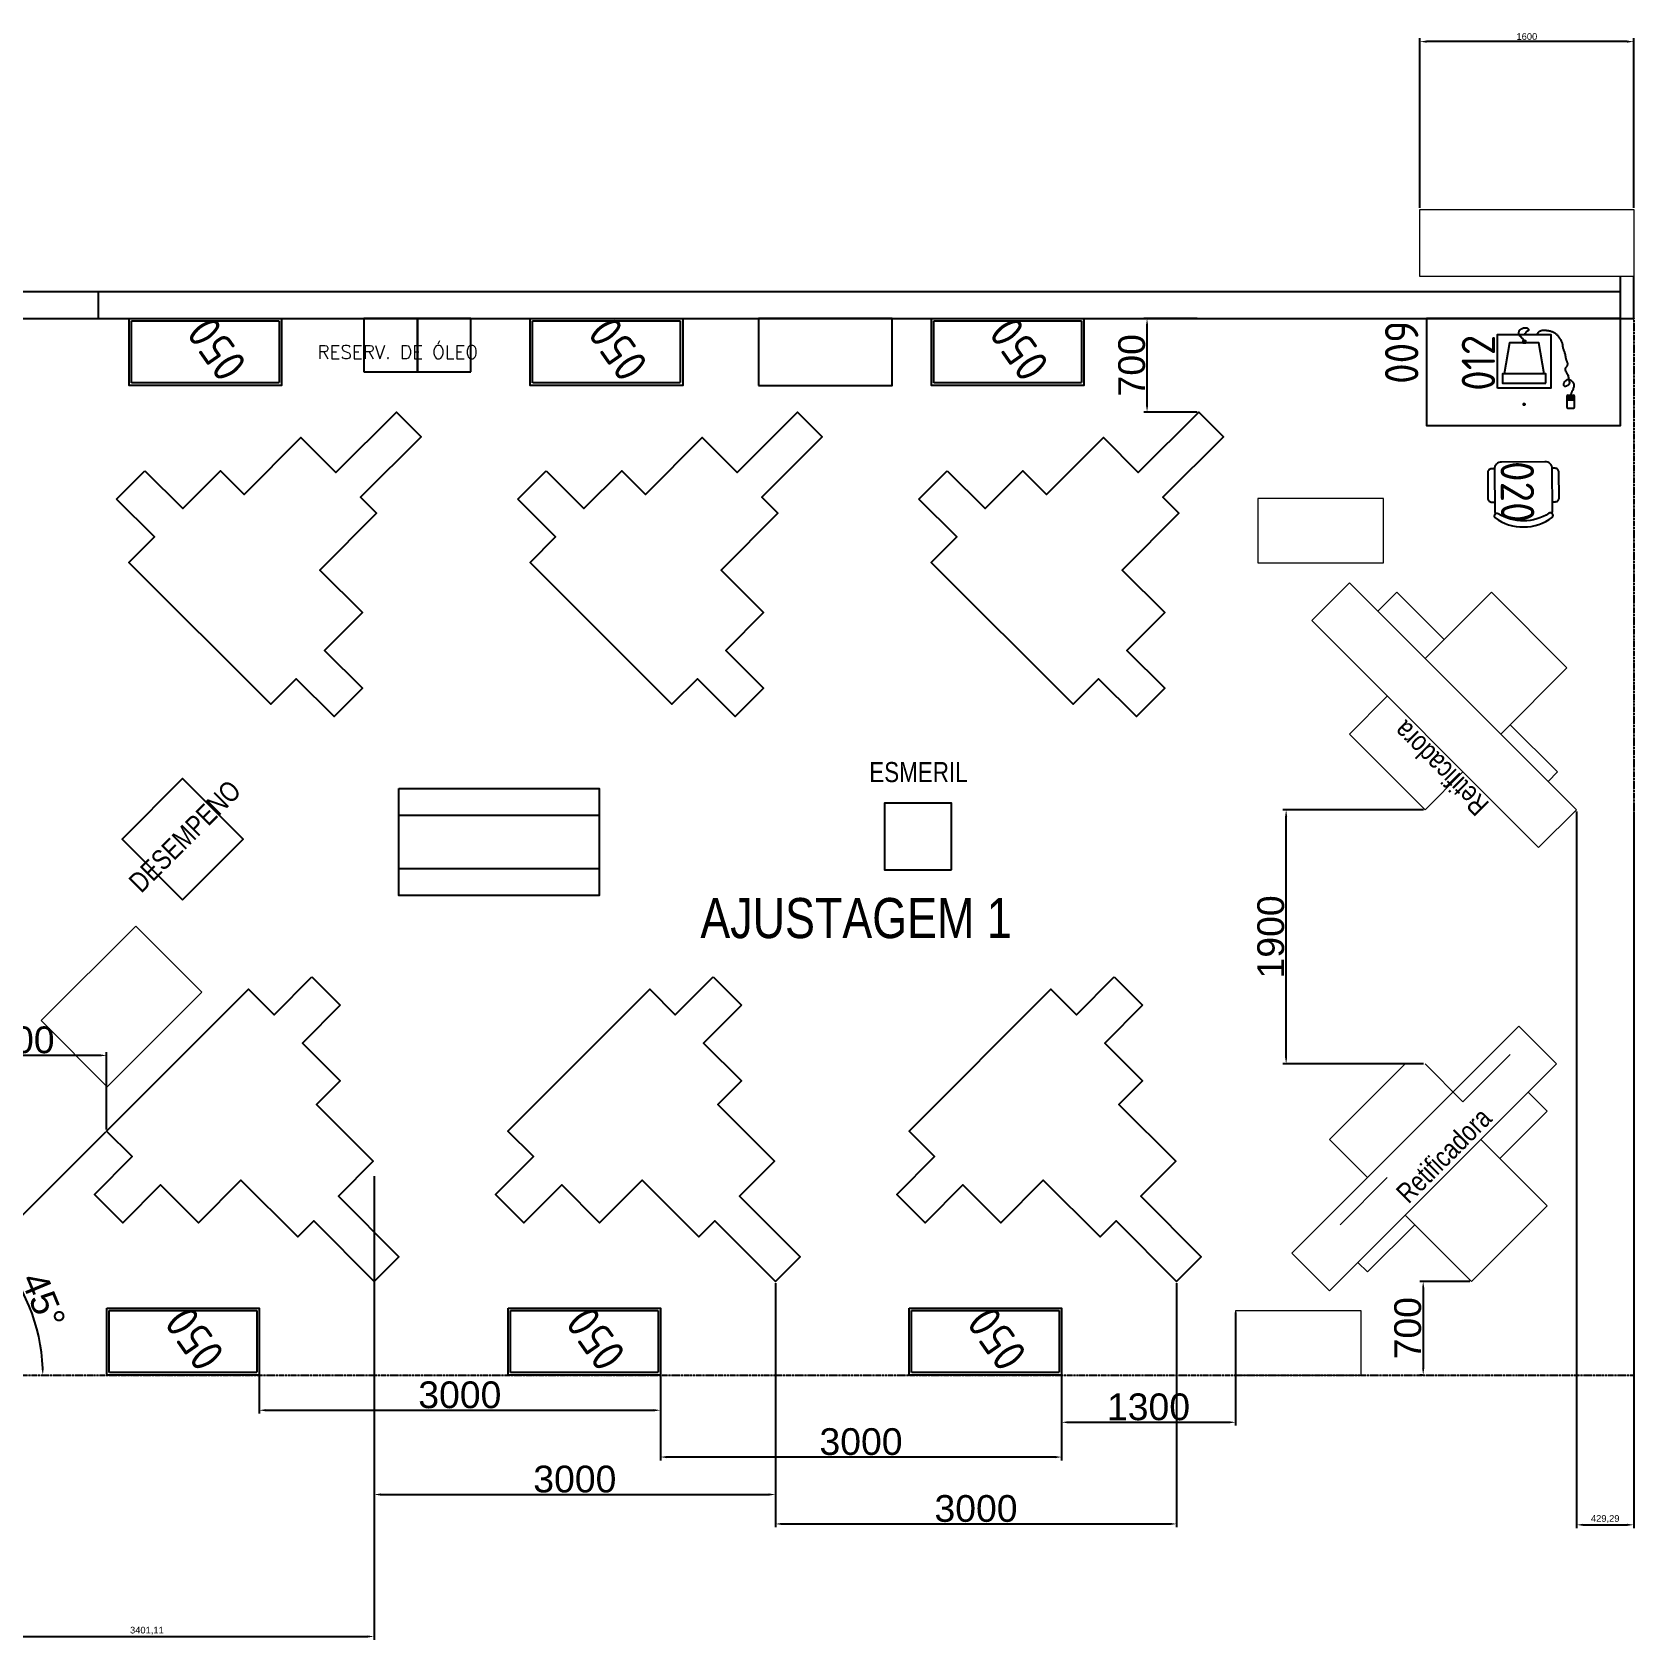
# Model space of a CAD drawing. Header units: millimetres. Extents: x 18768 to 1484868, y -11027 to 520152.
# Drawn here: x 1414300 to 1426277, y 250285 to 262306 of the extents above; entities that cross this region are included whole.
import ezdxf
from ezdxf.enums import TextEntityAlignment as Align

# ---------------------------------------------------------------- set-up
doc = ezdxf.new("R2010")
doc.units = ezdxf.units.MM
doc.linetypes.add('DIVIDE', pattern=[2.15, 1.5, -0.2, 0.05, -0.15, 0.05, -0.2])
doc.linetypes.add('HIDDEN2', pattern=[4.7625, 3.175, -1.5875])
for name, color, linetype in [('3-MAQUINAS', 5, 'Continuous'), ('8-TEXTO-DETALHES', 6, 'Continuous'), ('L025-CONTORNO', 7, 'Continuous'), ('L025-IMAGIN', 1, 'DIVIDE'), ('L025-TEXTO', 7, 'Continuous'), ('L035-ARRANJO-ADQUIRIR', 102, 'Continuous'), ('L035-ARRANJO-EXISTENTE', 180, 'Continuous'), ('L035-TEXTO', 40, 'Continuous'), ('PAREDES', 7, 'Continuous')]:
    doc.layers.add(name, color=color, linetype=linetype)
doc.styles.add('ISO-CP--25', font='isocp.shx', dxfattribs={"height": 250})
doc.styles.add('ROMANS', font='romans', dxfattribs={"width": 0.8, "height": 300})
doc.styles.get("Standard").update_dxf_attribs({"font": 'arial.ttf'})
doc.dimstyles.new('Anotativo', dxfattribs={"dimscale": 0, "dimtxt": 2.5, "dimasz": 2.5, "dimexe": 1.25, "dimexo": 0.625, "dimtad": 1, "dimtxsty": 'Standard', "dimcen": 2.5, "dimadec": 0, "dimazin": 0, "dimtfac": 1, "dimtmove": 0, "dimatfit": 3, "dimfxl": 1, "dimarcsym": 0})

# ---------------------------------------------------------------- blocks, each defined once
blk = doc.blocks.new('BL_SENAI_id9320230820')
at = {"layer": 'L035-ARRANJO-EXISTENTE', "color": 0}
blk.add_lwpolyline([(-449, -183), (691, -183), (691, 317), (-449, 317)], close=True, dxfattribs=at)
at = {"layer": 'L035-ARRANJO-EXISTENTE', "color": 0, "linetype": 'HIDDEN2'}
blk.add_lwpolyline([(-431, -165), (673, -165), (673, 299), (-431, 299)], close=True, dxfattribs=at)
at = {"layer": 'L025-TEXTO', "style": 'ISO-CP--25'}
blk.add_attdef('rmp_mt_codmaterial', (15, 15), '', height=40, dxfattribs=at)
at = {"layer": 'L025-TEXTO', "style": 'ISO-CP--25', "flags": 1}
for tag in ['rmp_mt_nomeunid', 'rmp_mt_potencia', 'rmp_mt_cod']:
    blk.add_attdef(tag, (15, 15), '', height=40, dxfattribs=at)
blk = doc.blocks.new('BL_SENAI_id9320210400')
at = {"layer": 'L035-ARRANJO-ADQUIRIR', "color": 0}
for points in [[(-690, 550, -0.290756), (-310, 550, 0.829608), (-284, 579, 0.333333), (-716, 579, 0.829608), (-690, 550)], [(-710, 550, 0.129448), (-717, 523), (-717, 219, 0.414214), (-663, 164), (-338, 164, 0.414214), (-284, 219), (-284, 525, 0.120944), (-290, 550)], [(-717, 464), (-737, 464, 0.414214), (-767, 434), (-767, 244, 0.414214), (-737, 214), (-717, 214)], [(-284, 214), (-264, 214, 0.414214), (-234, 244), (-234, 434, 0.414214), (-264, 464), (-284, 464)]]:
    blk.add_lwpolyline(points, format="xyb", dxfattribs=at)
at = {"layer": 'L025-TEXTO', "style": 'ISO-CP--25'}
blk.add_attdef('rmp_mt_codmaterial', (15, 15), '', height=40, dxfattribs=at)
at = {"layer": 'L025-TEXTO', "style": 'ISO-CP--25', "flags": 1}
for tag in ['rmp_mt_nomeunid', 'rmp_mt_potencia', 'rmp_mt_cod']:
    blk.add_attdef(tag, (15, 15), '', height=40, dxfattribs=at)
blk = doc.blocks.new('BL_SENAI_id9370710510')
at = {"layer": 'L035-ARRANJO-ADQUIRIR', "color": 0}
for p, q in [((491, 168), (491, 85)), ((491, 142), (549, 142)), ((491, 141), (549, 141)), ((495, 168), (495, 145)), ((511, 168), (495, 168)), ((495, 145), (511, 145)), ((542, 174), (498, 174)), ((511, 145), (511, 168)), ((529, 168), (512, 168)), ((512, 168), (512, 145)), ((512, 145), (529, 145)), ((529, 145), (529, 168)), ((530, 168), (530, 145)), ((546, 168), (530, 168)), ((530, 145), (546, 145)), ((546, 145), (546, 168)), ((549, 85), (549, 168)), ((185, 107), (161, 107)), ((173, 95), (173, 119)), ((498, 78), (542, 78))]:
    blk.add_line(p, q, dxfattribs=at)
for points in [[(-27, 229), (-27, 629), (373, 629), (373, 229)], [(162, 566), (184, 566), (184, 581), (162, 581)], [(335, 266), (335, 336), (10, 336), (10, 266)]]:
    blk.add_lwpolyline(points, close=True, dxfattribs=at)
for points in [[(173, 581), (172, 586), (170, 590), (168, 593), (165, 596), (162, 598), (160, 599), (158, 600), (156, 602), (154, 603), (153, 604), (152, 606), (152, 607), (152, 609), (151, 610), (151, 611), (150, 612), (149, 613), (148, 614), (146, 615), (145, 616), (143, 617), (141, 618), (139, 620), (138, 622), (136, 624), (135, 627), (134, 630), (133, 633), (133, 637), (133, 640), (133, 644), (133, 647), (134, 650), (134, 653), (135, 656), (137, 658), (138, 661), (140, 663), (142, 665), (144, 667), (146, 668), (148, 670), (151, 671), (153, 672), (156, 673), (158, 674), (160, 675), (162, 676), (164, 676), (166, 677), (168, 678), (170, 678), (172, 679), (174, 679), (175, 679), (177, 680), (179, 680), (180, 680), (182, 680), (183, 680), (185, 680), (187, 680), (189, 679), (190, 679), (192, 678), (194, 678), (195, 677), (197, 676), (199, 675), (200, 674), (201, 672), (203, 671), (204, 670), (205, 669), (205, 667), (206, 666), (206, 665), (206, 664), (206, 663), (206, 662), (205, 660), (205, 659), (204, 658), (203, 658), (201, 657), (200, 656), (199, 655), (197, 654), (196, 653), (194, 653), (193, 652), (191, 651), (190, 650), (189, 649), (187, 648), (186, 647), (185, 645), (184, 644), (183, 642), (182, 640), (181, 637), (179, 635), (176, 632), (173, 629)], [(268, 629), (272, 638), (277, 645), (282, 650), (288, 655), (294, 657), (300, 659), (307, 661), (313, 661), (320, 662), (326, 662), (332, 661), (338, 661), (343, 660), (349, 659), (355, 658), (360, 657), (366, 656), (371, 654), (377, 652), (382, 651), (387, 649), (392, 646), (397, 644), (402, 641), (406, 637), (411, 634), (415, 630), (419, 626), (422, 621), (426, 617), (430, 612), (433, 607), (437, 602), (440, 597), (443, 591), (447, 586), (449, 580), (452, 575), (454, 570), (456, 565), (457, 560), (458, 555), (459, 550), (460, 545), (460, 540), (461, 535), (461, 531), (462, 526), (464, 521), (466, 516), (467, 511), (470, 507), (472, 502), (474, 496), (475, 491), (477, 486), (478, 481), (479, 475), (480, 470), (481, 465), (481, 459), (482, 454), (483, 449), (484, 445), (486, 440), (487, 436), (489, 432), (491, 428), (492, 425), (494, 421), (495, 418), (496, 415), (496, 411), (496, 408), (496, 405), (495, 402), (494, 398), (493, 395), (492, 393), (490, 390), (488, 387), (486, 385), (484, 382), (482, 380), (481, 377), (480, 375), (479, 372), (479, 369), (479, 366), (479, 362), (481, 359), (482, 355), (484, 352), (486, 348), (488, 345), (490, 342), (492, 338), (493, 336), (495, 333), (497, 331), (498, 329), (499, 327), (500, 326), (501, 325), (501, 325), (501, 324), (501, 324), (501, 324), (501, 324), (500, 323), (500, 322), (501, 319), (501, 316), (502, 312), (503, 308), (504, 303), (505, 298), (506, 293), (507, 287), (508, 283), (509, 278), (510, 275), (511, 271), (511, 268), (511, 265), (510, 262), (509, 259), (507, 257), (505, 254), (502, 251), (498, 248), (495, 246), (491, 244), (487, 242), (483, 241), (480, 241), (477, 241), (475, 242), (473, 243), (471, 245), (470, 247), (469, 250), (469, 253), (469, 256), (469, 259), (470, 262), (471, 265), (472, 268), (473, 271), (475, 274), (477, 277), (479, 280), (482, 283), (485, 286), (488, 289), (491, 291), (495, 293), (498, 294), (503, 294), (507, 293), (512, 292), (517, 290), (522, 287), (527, 283), (531, 279), (536, 274), (539, 269), (542, 263), (543, 257), (544, 251), (544, 245), (543, 239), (542, 233), (540, 227), (538, 221), (536, 216), (533, 210), (530, 205), (528, 199), (525, 194), (523, 189), (521, 183), (520, 177), (520, 174)], [(323, 336), (283, 566), (63, 566), (23, 336)]]:
    blk.add_lwpolyline(points, dxfattribs=at)
for centre, start, end in [((498, 168), 90, 180), ((542, 168), 0, 90), ((498, 85), 180, 270), ((542, 85), 270, 0)]:
    blk.add_arc(centre, 6.72, start, end, dxfattribs=at)
at = {"layer": 'L025-TEXTO', "style": 'ISO-CP--25'}
blk.add_attdef('rmp_mt_codmaterial', (15, 15), '', height=40, dxfattribs=at)
at = {"layer": 'L025-TEXTO', "style": 'ISO-CP--25', "flags": 1}
for tag in ['rmp_mt_nomeunid', 'rmp_mt_potencia', 'rmp_mt_cod']:
    blk.add_attdef(tag, (15, 15), '', height=40, dxfattribs=at)
blk = doc.blocks.new('BL_SENAI_id9320220810')
at = {"layer": 'L025-CONTORNO', "color": 0}
blk.add_lwpolyline([(-688, 238), (112, 238), (112, 1688), (-688, 1688)], close=True, dxfattribs=at)
at = {"layer": 'L025-TEXTO', "style": 'ISO-CP--25'}
blk.add_attdef('rmp_mt_codmaterial', (15, 15), '', height=40, dxfattribs=at)
at = {"layer": 'L025-TEXTO', "style": 'ISO-CP--25', "flags": 1}
for tag in ['rmp_mt_nomeunid', 'rmp_mt_potencia', 'rmp_mt_cod']:
    blk.add_attdef(tag, (15, 15), '', height=40, dxfattribs=at)
blk = doc.blocks.new('*D496')
at = {"layer": 'DEFPOINTS', "color": 0, "linetype": 'ByBlock', "lineweight": 15, "transparency": 16777216}
for p in [(1415918, 255150), (1414857, 254089), (1414334, 252614), (1407474, 252265), (1426277, 252265)]:
    blk.add_point(p, dxfattribs=at)
at = {"layer": 'PAREDES', "color": 0, "linetype": 'ByBlock', "lineweight": -2, "transparency": 16777216}
blk.add_line((1414848, 254080), (1413967, 253200), dxfattribs=at)
blk.add_arc((1413033, 252265), 1347, 2.1274, 42.8726, dxfattribs=at)
at = {"layer": 'PAREDES', "color": 0, "linetype": 'ByBlock', "lineweight": 15, "transparency": 16777216}
for points in [[(1414014, 253175), (1414026, 253187), (1413985, 253217)], [(1414387, 252315), (1414370, 252315), (1414380, 252265)]]:
    blk.add_solid(points, dxfattribs=at)
at = {"layer": 'PAREDES', "color": 0, "linetype": 'ByBlock', "lineweight": 15, "transparency": 16777216, "insert": (1414383, 252824), "char_height": 200, "attachment_point": 5, "rotation": 292.5}
blk.add_mtext('45°', dxfattribs=at)
blk = doc.blocks.new('*D497')
at = {"layer": 'DEFPOINTS', "color": 0, "linetype": 'ByBlock', "lineweight": 15, "transparency": 16777216}
for p in [(1415998, 252765), (1418998, 252765), (1418998, 252002)]:
    blk.add_point(p, dxfattribs=at)
at = {"layer": 'PAREDES', "color": 0, "linetype": 'ByBlock', "lineweight": -2, "transparency": 16777216}
for p, q in [((1415998, 252752), (1415998, 251977)), ((1418998, 252752), (1418998, 251977)), ((1416048, 252002), (1418948, 252002))]:
    blk.add_line(p, q, dxfattribs=at)
at = {"layer": 'PAREDES', "color": 0, "linetype": 'ByBlock', "lineweight": 15, "transparency": 16777216}
for points in [[(1416048, 252010), (1416048, 251993), (1415998, 252002)], [(1418948, 252010), (1418948, 251993), (1418998, 252002)]]:
    blk.add_solid(points, dxfattribs=at)
at = {"layer": 'PAREDES', "color": 0, "linetype": 'ByBlock', "lineweight": 15, "transparency": 16777216, "insert": (1417498, 252116), "char_height": 200, "attachment_point": 5}
blk.add_mtext('3000', dxfattribs=at)
blk = doc.blocks.new('*D498')
at = {"layer": 'DEFPOINTS', "color": 0, "linetype": 'ByBlock', "lineweight": 15, "transparency": 16777216}
for p in [(1418998, 252265), (1421998, 252265), (1418998, 251652)]:
    blk.add_point(p, dxfattribs=at)
at = {"layer": 'PAREDES', "color": 0, "linetype": 'ByBlock', "lineweight": -2, "transparency": 16777216}
for p, q in [((1418998, 252252), (1418998, 251627)), ((1421998, 252252), (1421998, 251627)), ((1421948, 251652), (1419048, 251652))]:
    blk.add_line(p, q, dxfattribs=at)
at = {"layer": 'PAREDES', "color": 0, "linetype": 'ByBlock', "lineweight": 15, "transparency": 16777216}
for points in [[(1419048, 251660), (1419048, 251643), (1418998, 251652)], [(1421948, 251660), (1421948, 251643), (1421998, 251652)]]:
    blk.add_solid(points, dxfattribs=at)
at = {"layer": 'PAREDES', "color": 0, "linetype": 'ByBlock', "lineweight": 15, "transparency": 16777216, "insert": (1420498, 251766), "char_height": 200, "attachment_point": 5}
blk.add_mtext('3000', dxfattribs=at)
blk = doc.blocks.new('*D499')
at = {"layer": 'DEFPOINTS', "color": 0, "linetype": 'ByBlock', "lineweight": 15, "transparency": 16777216}
for p in [(1416858, 252965), (1419858, 252965), (1419858, 251372)]:
    blk.add_point(p, dxfattribs=at)
at = {"layer": 'PAREDES', "color": 0, "linetype": 'ByBlock', "lineweight": -2, "transparency": 16777216}
for p, q in [((1416858, 252952), (1416858, 251347)), ((1419858, 252952), (1419858, 251347)), ((1416908, 251372), (1419808, 251372))]:
    blk.add_line(p, q, dxfattribs=at)
at = {"layer": 'PAREDES', "color": 0, "linetype": 'ByBlock', "lineweight": 15, "transparency": 16777216}
for points in [[(1416908, 251380), (1416908, 251363), (1416858, 251372)], [(1419808, 251380), (1419808, 251363), (1419858, 251372)]]:
    blk.add_solid(points, dxfattribs=at)
at = {"layer": 'PAREDES', "color": 0, "linetype": 'ByBlock', "lineweight": 15, "transparency": 16777216, "insert": (1418358, 251486), "char_height": 200, "attachment_point": 5}
blk.add_mtext('3000', dxfattribs=at)
blk = doc.blocks.new('*D500')
at = {"layer": 'DEFPOINTS', "color": 0, "linetype": 'ByBlock', "lineweight": 15, "transparency": 16777216}
for p in [(1419858, 252965), (1422858, 252965), (1422858, 251152)]:
    blk.add_point(p, dxfattribs=at)
at = {"layer": 'PAREDES', "color": 0, "linetype": 'ByBlock', "lineweight": -2, "transparency": 16777216}
for p, q in [((1419858, 252952), (1419858, 251127)), ((1422858, 252952), (1422858, 251127)), ((1419908, 251152), (1422808, 251152))]:
    blk.add_line(p, q, dxfattribs=at)
at = {"layer": 'PAREDES', "color": 0, "linetype": 'ByBlock', "lineweight": 15, "transparency": 16777216}
for points in [[(1419908, 251160), (1419908, 251143), (1419858, 251152)], [(1422808, 251160), (1422808, 251143), (1422858, 251152)]]:
    blk.add_solid(points, dxfattribs=at)
at = {"layer": 'PAREDES', "color": 0, "linetype": 'ByBlock', "lineweight": 15, "transparency": 16777216, "insert": (1421358, 251266), "char_height": 200, "attachment_point": 5}
blk.add_mtext('3000', dxfattribs=at)
blk = doc.blocks.new('*D501')
at = {"layer": 'DEFPOINTS', "color": 0, "linetype": 'ByBlock', "lineweight": 15, "transparency": 16777216}
for p in [(1422637, 260165), (1423024, 260165), (1423024, 259465)]:
    blk.add_point(p, dxfattribs=at)
at = {"layer": 'PAREDES', "color": 0, "linetype": 'ByBlock', "lineweight": -2, "transparency": 16777216}
for p, q in [((1423012, 260165), (1422612, 260165)), ((1422637, 259515), (1422637, 260115)), ((1423012, 259465), (1422612, 259465))]:
    blk.add_line(p, q, dxfattribs=at)
at = {"layer": 'PAREDES', "color": 0, "linetype": 'ByBlock', "lineweight": 15, "transparency": 16777216}
for points in [[(1422629, 260115), (1422645, 260115), (1422637, 260165)], [(1422629, 259515), (1422645, 259515), (1422637, 259465)]]:
    blk.add_solid(points, dxfattribs=at)
at = {"layer": 'PAREDES', "color": 0, "linetype": 'ByBlock', "lineweight": 15, "transparency": 16777216, "insert": (1422523, 259815), "char_height": 200, "attachment_point": 5, "rotation": 90}
blk.add_mtext('700', dxfattribs=at)
blk = doc.blocks.new('*D502')
at = {"layer": 'DEFPOINTS', "color": 0, "linetype": 'ByBlock', "lineweight": 15, "transparency": 16777216}
for p in [(1421998, 252765), (1423298, 252745), (1423298, 251912)]:
    blk.add_point(p, dxfattribs=at)
at = {"layer": 'PAREDES', "color": 0, "linetype": 'ByBlock', "lineweight": -2, "transparency": 16777216}
for p, q in [((1421998, 252753), (1421998, 251887)), ((1423298, 252732), (1423298, 251887)), ((1422048, 251912), (1423248, 251912))]:
    blk.add_line(p, q, dxfattribs=at)
at = {"layer": 'PAREDES', "color": 0, "linetype": 'ByBlock', "lineweight": 15, "transparency": 16777216}
for points in [[(1422048, 251920), (1422048, 251903), (1421998, 251912)], [(1423248, 251920), (1423248, 251903), (1423298, 251912)]]:
    blk.add_solid(points, dxfattribs=at)
at = {"layer": 'PAREDES', "color": 0, "linetype": 'ByBlock', "lineweight": 15, "transparency": 16777216, "insert": (1422648, 252026), "char_height": 200, "attachment_point": 5}
blk.add_mtext('1300', dxfattribs=at)
blk = doc.blocks.new('*D503')
at = {"layer": 'DEFPOINTS', "color": 0, "linetype": 'ByBlock', "lineweight": 15, "transparency": 16777216}
for p in [(1425063, 252965), (1424702, 252265), (1424708, 252265)]:
    blk.add_point(p, dxfattribs=at)
at = {"layer": 'PAREDES', "color": 0, "linetype": 'ByBlock', "lineweight": -2, "transparency": 16777216}
for p, q in [((1425050, 252965), (1424677, 252965)), ((1424702, 252915), (1424702, 252315)), ((1424696, 252265), (1424677, 252265))]:
    blk.add_line(p, q, dxfattribs=at)
at = {"layer": 'PAREDES', "color": 0, "linetype": 'ByBlock', "lineweight": 15, "transparency": 16777216}
for points in [[(1424694, 252915), (1424710, 252915), (1424702, 252965)], [(1424694, 252315), (1424710, 252315), (1424702, 252265)]]:
    blk.add_solid(points, dxfattribs=at)
at = {"layer": 'PAREDES', "color": 0, "linetype": 'ByBlock', "lineweight": 15, "transparency": 16777216, "insert": (1424587, 252615), "char_height": 200, "attachment_point": 5, "rotation": 90}
blk.add_mtext('700', dxfattribs=at)
blk = doc.blocks.new('*D504')
at = {"layer": 'DEFPOINTS', "color": 0, "linetype": 'ByBlock', "lineweight": 15, "transparency": 16777216}
for p in [(1423677, 256491), (1424716, 256491), (1424716, 254591)]:
    blk.add_point(p, dxfattribs=at)
at = {"layer": 'PAREDES', "color": 0, "linetype": 'ByBlock', "lineweight": -2, "transparency": 16777216}
for p, q in [((1424704, 256491), (1423652, 256491)), ((1423677, 254641), (1423677, 256441)), ((1424704, 254591), (1423652, 254591))]:
    blk.add_line(p, q, dxfattribs=at)
at = {"layer": 'PAREDES', "color": 0, "linetype": 'ByBlock', "lineweight": 15, "transparency": 16777216}
for points in [[(1423669, 256441), (1423685, 256441), (1423677, 256491)], [(1423669, 254641), (1423685, 254641), (1423677, 254591)]]:
    blk.add_solid(points, dxfattribs=at)
at = {"layer": 'PAREDES', "color": 0, "linetype": 'ByBlock', "lineweight": 15, "transparency": 16777216, "insert": (1423563, 255541), "char_height": 200, "attachment_point": 5, "rotation": 90}
blk.add_mtext('1900', dxfattribs=at)
blk = doc.blocks.new('*D505')
at = {"layer": 'DEFPOINTS', "color": 0, "linetype": 'ByBlock', "lineweight": 15, "transparency": 16777216}
for p in [(1424677, 262235), (1424677, 260979), (1426277, 260979)]:
    blk.add_point(p, dxfattribs=at)
at = {"layer": 'PAREDES', "color": 0, "linetype": 'ByBlock', "lineweight": -2, "transparency": 16777216}
for p, q in [((1424677, 260992), (1424677, 262260)), ((1426227, 262235), (1424727, 262235)), ((1426277, 260992), (1426277, 262260))]:
    blk.add_line(p, q, dxfattribs=at)
at = {"layer": 'PAREDES', "color": 0, "linetype": 'ByBlock', "lineweight": 15, "transparency": 16777216}
for points in [[(1424727, 262243), (1424727, 262227), (1424677, 262235)], [(1426227, 262243), (1426227, 262227), (1426277, 262235)]]:
    blk.add_solid(points, dxfattribs=at)
at = {"layer": 'PAREDES', "color": 0, "linetype": 'ByBlock', "lineweight": 15, "transparency": 16777216, "insert": (1425477, 262273), "char_height": 50, "attachment_point": 5}
blk.add_mtext('1600', dxfattribs=at)
blk = doc.blocks.new('*D510')
at = {"layer": 'DEFPOINTS', "color": 0, "linetype": 'ByBlock', "lineweight": 15, "transparency": 16777216}
for p in [(1413457, 254655), (1413457, 254089), (1414857, 254089)]:
    blk.add_point(p, dxfattribs=at)
at = {"layer": 'PAREDES', "color": 0, "linetype": 'ByBlock', "lineweight": -2, "transparency": 16777216}
for p, q in [((1413457, 254102), (1413457, 254680)), ((1414807, 254655), (1413507, 254655)), ((1414857, 254102), (1414857, 254680))]:
    blk.add_line(p, q, dxfattribs=at)
at = {"layer": 'PAREDES', "color": 0, "linetype": 'ByBlock', "lineweight": 15, "transparency": 16777216}
for points in [[(1413507, 254663), (1413507, 254647), (1413457, 254655)], [(1414807, 254663), (1414807, 254647), (1414857, 254655)]]:
    blk.add_solid(points, dxfattribs=at)
at = {"layer": 'PAREDES', "color": 0, "linetype": 'ByBlock', "lineweight": 15, "transparency": 16777216, "insert": (1414157, 254770), "char_height": 200, "attachment_point": 5}
blk.add_mtext('1400', dxfattribs=at)
blk = doc.blocks.new('*D511')
at = {"layer": 'DEFPOINTS', "color": 0, "linetype": 'ByBlock', "lineweight": 15, "transparency": 16777216}
for p in [(1425848, 256491), (1426277, 256491), (1426277, 251145)]:
    blk.add_point(p, dxfattribs=at)
at = {"layer": 'PAREDES', "color": 0, "linetype": 'ByBlock', "lineweight": -2, "transparency": 16777216}
for p, q in [((1425848, 256479), (1425848, 251120)), ((1426277, 256479), (1426277, 251120)), ((1425898, 251145), (1426227, 251145))]:
    blk.add_line(p, q, dxfattribs=at)
at = {"layer": 'PAREDES', "color": 0, "linetype": 'ByBlock', "lineweight": 15, "transparency": 16777216}
for points in [[(1425898, 251153), (1425898, 251137), (1425848, 251145)], [(1426227, 251153), (1426227, 251137), (1426277, 251145)]]:
    blk.add_solid(points, dxfattribs=at)
at = {"layer": 'PAREDES', "color": 0, "linetype": 'ByBlock', "lineweight": 15, "transparency": 16777216, "insert": (1426063, 251188), "char_height": 50, "attachment_point": 5}
blk.add_mtext('429,29', dxfattribs=at)
blk = doc.blocks.new('*D517')
at = {"layer": 'DEFPOINTS', "color": 0, "linetype": 'ByBlock', "lineweight": 15, "transparency": 16777216}
for p in [(1413457, 253765), (1416858, 253765), (1416858, 250310)]:
    blk.add_point(p, dxfattribs=at)
at = {"layer": 'PAREDES', "color": 0, "linetype": 'ByBlock', "lineweight": -2, "transparency": 16777216}
for p, q in [((1413457, 253752), (1413457, 250285)), ((1416858, 253752), (1416858, 250285)), ((1413507, 250310), (1416808, 250310))]:
    blk.add_line(p, q, dxfattribs=at)
at = {"layer": 'PAREDES', "color": 0, "linetype": 'ByBlock', "lineweight": 15, "transparency": 16777216}
for points in [[(1413507, 250318), (1413507, 250302), (1413457, 250310)], [(1416808, 250318), (1416808, 250302), (1416858, 250310)]]:
    blk.add_solid(points, dxfattribs=at)
at = {"layer": 'PAREDES', "color": 0, "linetype": 'ByBlock', "lineweight": 15, "transparency": 16777216, "insert": (1415158, 250353), "char_height": 50, "attachment_point": 5}
blk.add_mtext('3401,11', dxfattribs=at)

msp = doc.modelspace()

# ---------------------------------------------------------------- linework, layer by layer
at = {"color": 1}
msp.add_line((1414796.299, 260165), (1414796.299, 260365), dxfattribs=at)
msp.add_line((1414796.299, 260165), (1414796.299, 260365), dxfattribs=at)
for p, q in [((1414931.256, 258814.461), (1415143.388, 259026.593)), ((1417931.256, 258814.461), (1418143.388, 259026.593)), ((1420931.256, 258814.461), (1421143.388, 259026.593)), ((1417040.755, 256450.468), (1418540.755, 256450.468)), ((1418540.755, 256050.468), (1417040.755, 256050.468)), ((1416391.566, 255241.881), (1416603.698, 255029.749)), ((1419391.566, 255241.881), (1419603.698, 255029.749)), ((1422391.566, 255241.881), (1422603.698, 255029.749))]:
    msp.add_line(p, q)
for points in [[(1419731.001, 259665), (1420731.001, 259665), (1420731.001, 260165), (1419731.001, 260165)], [(1415424.602, 255819.161), (1415877.15, 256271.709), (1415424.602, 256724.258), (1414972.053, 256271.709)], [(1417040.755, 256650.468), (1418540.755, 256650.468), (1418540.755, 255850.468), (1417040.755, 255850.468)], [(1421174.77, 256042.158), (1421174.77, 256542.158), (1420674.77, 256542.158), (1420674.77, 256042.158)]]:
    msp.add_lwpolyline(points, close=True)
for points in [[(1415143.388, 259026.593), (1415426.231, 258743.75), (1415709.073, 259026.593), (1415885.85, 258849.817), (1416310.114, 259274.081), (1416571.744, 259012.451), (1417024.292, 259464.999), (1417208.14, 259281.152), (1416755.591, 258828.603), (1416875.8, 258708.395), (1416451.536, 258284.131), (1416769.734, 257965.933), (1416486.891, 257683.09), (1416769.734, 257400.248), (1416557.602, 257188.116), (1416274.759, 257470.958), (1416083.84, 257280.039), (1415023.18, 258340.7), (1415214.099, 258531.618), (1414931.256, 258814.461)], [(1418143.388, 259026.593), (1418426.231, 258743.75), (1418709.073, 259026.593), (1418885.85, 258849.817), (1419310.114, 259274.081), (1419571.744, 259012.451), (1420024.292, 259464.999), (1420208.14, 259281.152), (1419755.591, 258828.603), (1419875.8, 258708.395), (1419451.536, 258284.131), (1419769.734, 257965.933), (1419486.891, 257683.09), (1419769.734, 257400.248), (1419557.602, 257188.116), (1419274.759, 257470.958), (1419083.84, 257280.039), (1418023.18, 258340.7), (1418214.099, 258531.618), (1417931.256, 258814.461)], [(1421143.388, 259026.593), (1421426.231, 258743.75), (1421709.073, 259026.593), (1421885.85, 258849.817), (1422310.114, 259274.081), (1422571.744, 259012.451), (1423024.292, 259464.999), (1423208.14, 259281.152), (1422755.591, 258828.603), (1422875.8, 258708.395), (1422451.536, 258284.131), (1422769.734, 257965.933), (1422486.891, 257683.09), (1422769.734, 257400.248), (1422557.602, 257188.116), (1422274.759, 257470.958), (1422083.84, 257280.039), (1421023.18, 258340.7), (1421214.099, 258531.618), (1420931.256, 258814.461)], [(1416603.698, 255029.749), (1416320.855, 254746.907), (1416603.698, 254464.064), (1416426.921, 254287.287), (1416851.185, 253863.023), (1416589.556, 253601.394), (1417042.104, 253148.845), (1416858.257, 252964.997), (1416405.708, 253417.546), (1416285.5, 253297.338), (1415861.236, 253721.602), (1415543.038, 253403.404), (1415260.195, 253686.246), (1414977.353, 253403.404), (1414765.22, 253615.536), (1415048.063, 253898.378), (1414857.144, 254089.297), (1415917.805, 255149.957), (1416108.723, 254959.039), (1416391.566, 255241.881)], [(1419603.698, 255029.749), (1419320.855, 254746.907), (1419603.698, 254464.064), (1419426.921, 254287.287), (1419851.185, 253863.023), (1419589.556, 253601.394), (1420042.104, 253148.845), (1419858.257, 252964.997), (1419405.708, 253417.546), (1419285.5, 253297.338), (1418861.236, 253721.602), (1418543.038, 253403.404), (1418260.195, 253686.246), (1417977.353, 253403.404), (1417765.22, 253615.536), (1418048.063, 253898.378), (1417857.144, 254089.297), (1418917.805, 255149.957), (1419108.723, 254959.039), (1419391.566, 255241.881)], [(1422603.698, 255029.749), (1422320.855, 254746.907), (1422603.698, 254464.064), (1422426.921, 254287.287), (1422851.185, 253863.023), (1422589.556, 253601.394), (1423042.104, 253148.845), (1422858.257, 252964.997), (1422405.708, 253417.546), (1422285.5, 253297.338), (1421861.236, 253721.602), (1421543.038, 253403.404), (1421260.195, 253686.246), (1420977.353, 253403.404), (1420765.22, 253615.536), (1421048.063, 253898.378), (1420857.144, 254089.297), (1421917.805, 255149.957), (1422108.723, 254959.039), (1422391.566, 255241.881)]]:
    msp.add_lwpolyline(points)
at = {"layer": '3-MAQUINAS'}
for p, q in [((1416780.299, 260165), (1416780.299, 259765)), ((1417180.299, 260165), (1416780.299, 260165)), ((1417180.299, 260165), (1417180.299, 259765)), ((1417580.299, 260165), (1417180.299, 260165)), ((1417180.299, 259765), (1417180.299, 260165)), ((1417580.299, 259765), (1417580.299, 260165)), ((1416780.299, 259765), (1417180.299, 259765)), ((1417180.299, 259765), (1417580.299, 259765))]:
    msp.add_line(p, q, dxfattribs=at)
at = {"layer": 'L025-IMAGIN'}
for p in [(1426277.15, 260165), (1407474.299, 252265)]:
    msp.add_line(p, (1426277.15, 252265), dxfattribs=at)
at = {"layer": 'PAREDES', "linetype": 'ByBlock', "lineweight": 15}
for p, q in [((1424677.15, 260979.29), (1426277.15, 260979.29)), ((1424677.15, 260479.29), (1424677.15, 260979.29)), ((1426277.15, 260979.29), (1426277.15, 260479.29)), ((1426277.15, 260479.29), (1424677.15, 260479.29))]:
    msp.add_line(p, q, dxfattribs=at)
at = {"layer": 'PAREDES', "ltscale": 0.01}
for p, q in [((1426177.15, 260165), (1426177.15, 260479.29)), ((1426277.15, 260165), (1426277.15, 260479.29))]:
    msp.add_line(p, q, dxfattribs=at)
at = {"layer": 'PAREDES'}
for p, q in [((1426178.06, 260365), (1407474.299, 260365)), ((1407474.299, 260165), (1426277.15, 260165))]:
    msp.add_line(p, q, dxfattribs=at)
at = {"layer": 'PAREDES', "linetype": 'ByBlock', "lineweight": 15}
for points in [[(1424404.28, 258337.689), (1424404.28, 258817.689), (1423464.28, 258817.689), (1423464.28, 258337.689), (1424404.28, 258337.689)], [(1423867.962, 257905.558), (1425565.018, 256208.501), (1425847.861, 256491.344), (1424150.804, 258188.4), (1423867.962, 257905.558)], [(1424716.49, 257622.715), (1424857.911, 257764.136), (1424504.358, 258117.69), (1424362.936, 257976.268)], [(1425282.175, 257057.029), (1425777.15, 257552.004), (1425211.465, 258117.69), (1424716.49, 257622.715)], [(1424433.647, 257339.872), (1424150.804, 257057.029)], [(1425635.729, 256703.476), (1425706.439, 256774.187), (1425352.886, 257127.74), (1425282.175, 257057.029)], [(1424150.804, 257057.029), (1424716.49, 256491.344), (1424999.333, 256774.187)], [(1414367.15, 254915), (1415074.257, 255622.107), (1415569.232, 255127.132), (1414862.125, 254420.025), (1414367.15, 254915)], [(1425416.128, 254874.189), (1423719.072, 253177.133), (1424001.914, 252894.29), (1425698.971, 254591.347), (1425416.128, 254874.189)], [(1425352.886, 254662.057), (1424999.333, 254308.504)], [(1424567.6, 254591.347), (1424001.914, 254025.661), (1424284.757, 253742.819)], [(1424999.333, 254308.504), (1424716.49, 254591.347)], [(1425133.285, 254025.661), (1425274.707, 253884.24), (1425628.26, 254237.793), (1425486.839, 254379.215)], [(1424567.6, 253459.976), (1425062.575, 252965.001), (1425628.26, 253530.687), (1425133.285, 254025.661)], [(1424433.647, 253742.819), (1424080.094, 253389.265)], [(1424214.046, 253106.423), (1424284.757, 253035.712), (1424638.311, 253389.265), (1424567.6, 253459.976)], [(1424238.24, 252265), (1424238.24, 252745), (1423298.24, 252745), (1423298.24, 252265), (1424238.24, 252265)]]:
    msp.add_lwpolyline(points, dxfattribs=at)

# ---------------------------------------------------------------- block references
at = {"layer": 'L035-ARRANJO-ADQUIRIR'}
ref = msp.add_blockref('BL_SENAI_id9320230820', (1415473.484, 259981.944), dxfattribs=dict(at, xscale=-1, rotation=180))
ref.add_attrib('rmp_mt_codmaterial', '050', dxfattribs={"layer": 'L025-TEXTO', "height": 250, "rotation": 125, "style": 'ISO-CP--25'}).set_placement((1415783.415, 260007.299), align=Align.CENTER)
ref = msp.add_blockref('BL_SENAI_id9320230820', (1418473.484, 259981.944), dxfattribs=dict(at, xscale=-1, rotation=180))
ref.add_attrib('rmp_mt_codmaterial', '050', dxfattribs={"layer": 'L025-TEXTO', "height": 250, "rotation": 125, "style": 'ISO-CP--25'}).set_placement((1418783.415, 260007.299), align=Align.CENTER)
ref = msp.add_blockref('BL_SENAI_id9320230820', (1421473.484, 259981.944), dxfattribs=dict(at, xscale=-1, rotation=180))
ref.add_attrib('rmp_mt_codmaterial', '050', dxfattribs={"layer": 'L025-TEXTO', "height": 250, "rotation": 125, "style": 'ISO-CP--25'}).set_placement((1421783.415, 260007.299), align=Align.CENTER)
ref = msp.add_blockref('BL_SENAI_id9320220810', (1424488.983, 259476.825), dxfattribs=dict(at, rotation=270))
ref.add_attrib('rmp_mt_codmaterial', '009', dxfattribs={"layer": 'L025-TEXTO', "height": 250, "rotation": 90, "style": 'ISO-CP--25'}).set_placement((1424666.129, 259912.256), align=Align.CENTER)
ref = msp.add_blockref('BL_SENAI_id9370710510', (1425284.442, 259415.856), dxfattribs=at)
ref.add_attrib('rmp_mt_codmaterial', '012', dxfattribs={"layer": 'L025-TEXTO', "height": 250, "rotation": 90, "style": 'ISO-CP--25'}).set_placement((1425114.86, 259833.734), align=Align.MIDDLE)
ref = msp.add_blockref('BL_SENAI_id9320210400', (1424948.415, 259252.954), dxfattribs=dict(at, rotation=180.444402746107))
ref.add_attrib('rmp_mt_codmaterial', '020', dxfattribs={"layer": 'L025-TEXTO', "height": 250, "rotation": 270.4444027, "style": 'ISO-CP--25'}).set_placement((1425406.838, 258868.935), align=Align.MIDDLE)
ref = msp.add_blockref('BL_SENAI_id9320230820', (1415307.444, 252581.944), dxfattribs=dict(at, xscale=-1, rotation=180))
ref.add_attrib('rmp_mt_codmaterial', '050', dxfattribs={"layer": 'L025-TEXTO', "height": 250, "rotation": 125, "style": 'ISO-CP--25'}).set_placement((1415617.375, 252607.299), align=Align.CENTER)
ref = msp.add_blockref('BL_SENAI_id9320230820', (1418307.439, 252581.944), dxfattribs=dict(at, xscale=-1, rotation=180))
ref.add_attrib('rmp_mt_codmaterial', '050', dxfattribs={"layer": 'L025-TEXTO', "height": 250, "rotation": 125, "style": 'ISO-CP--25'}).set_placement((1418617.37, 252607.299), align=Align.CENTER)
ref = msp.add_blockref('BL_SENAI_id9320230820', (1421307.434, 252581.944), dxfattribs=dict(at, xscale=-1, rotation=180))
ref.add_attrib('rmp_mt_codmaterial', '050', dxfattribs={"layer": 'L025-TEXTO', "height": 250, "rotation": 125, "style": 'ISO-CP--25'}).set_placement((1421617.365, 252607.299), align=Align.CENTER)

# ---------------------------------------------------------------- texts
at = {"layer": '8-TEXTO-DETALHES', "linetype": 'Continuous', "style": 'ROMANS'}
msp.add_text('RESERV. DE ÓLEO', height=100, dxfattribs=at).set_placement((1416433.833, 259864.129))
at = {"layer": 'L035-TEXTO', "width": 0.8}
for s, rotation, p in [('Retificadora', 135, (1425203.794, 256537.897)), ('DESEMPENO', 45, (1415115.848, 255862.574)), ('Retificadora', 45, (1424592.678, 253538.357))]:
    msp.add_text(s, height=150, rotation=rotation, dxfattribs=at).set_placement(p)
for s, height, p in [('ESMERIL', 150, (1420559.662, 256698.393)), ('AJUSTAGEM 1', 300, (1419296.536, 255531.709))]:
    msp.add_text(s, height=height, dxfattribs=at).set_placement(p)

# ---------------------------------------------------------------- dimensions: what is measured, and where the dimension line sits
at = {"layer": 'PAREDES', "linetype": 'ByBlock', "lineweight": 15}
for base, p1, p2, picture, middle in [((1424677.15, 262235), (1426277.15, 260979.29), (1424677.15, 260979.29), '*D505', (1425477.15, 262273.029)), ((1426277.15, 251145), (1425847.861, 256491.344), (1426277.15, 256491.344), '*D511', (1426062.505, 251187.548)), ((1416858.257, 250310), (1413457.147, 253764.999), (1416858.257, 253764.999), '*D517', (1415157.702, 250352.548))]:
    dim = msp.add_linear_dim(base=base, p1=p1, p2=p2, dimstyle='Anotativo', dxfattribs=at)
    dim.commit()
    dim.dimension.update_dxf_attribs({"geometry": picture, "text_midpoint": middle})
for base, p1, p2, angle, picture, middle in [((1422637.15, 260165), (1423024.292, 259464.999), (1423024.292, 260165), 90, '*D501', (1422522.535, 259815)), ((1423677.15, 256491.344), (1424716.49, 254591.347), (1424716.49, 256491.344), 90, '*D504', (1423562.535, 255541.345)), ((1419858.257, 251371.709), (1416858.257, 252964.997), (1419858.257, 252964.997), 180, '*D499', (1418358.257, 251486.392)), ((1422858.257, 251151.709), (1419858.257, 252964.997), (1422858.257, 252964.997), 180, '*D500', (1421358.257, 251266.392)), ((1424701.914, 252265), (1425062.575, 252965.001), (1424708.361, 252265), 90, '*D503', (1424587.3, 252615.001)), ((1418998.24807, 252001.70946), (1415998.25306, 252765), (1418998.24807, 252765), 180, '*D497', (1417498.25057, 252116.39227)), ((1423298.24, 251911.709), (1421998.243, 252765), (1423298.24, 252745), 180, '*D502', (1422648.242, 252026.392)), ((1418998.248069, 251651.70946), (1421998.243073, 252265), (1418998.248069, 252265), 180, '*D498', (1420498.245571, 251766.392271))]:
    dim = msp.add_linear_dim(base=base, p1=p1, p2=p2, angle=angle, dimstyle='Anotativo', override={"dimtxt": 10}, dxfattribs=at)
    dim.commit()
    dim.dimension.update_dxf_attribs({"geometry": picture, "text_midpoint": middle})
dim = msp.add_angular_dim_2l(base=(1414333.629, 252613.544), line1=((1407474.299, 252265), (1426277.15, 252265)), line2=((1414857.144, 254089.297), (1415917.805, 255149.957)), dimstyle='Anotativo', override={"dimscale": 0, "dimtxt": 10}, dxfattribs=at)
dim.commit()
dim.dimension.update_dxf_attribs({"geometry": '*D496', "text_midpoint": (1414382.519, 252824.052)})
dim = msp.add_linear_dim(base=(1413457.147, 254655), p1=(1414857.144, 254089.297), p2=(1413457.147, 254089.297), dimstyle='Anotativo', override={"dimtxt": 10}, dxfattribs=at)
dim.commit()
dim.dimension.update_dxf_attribs({"geometry": '*D510', "text_midpoint": (1414157.145, 254769.615)})

doc.saveas('drawing.dxf')
